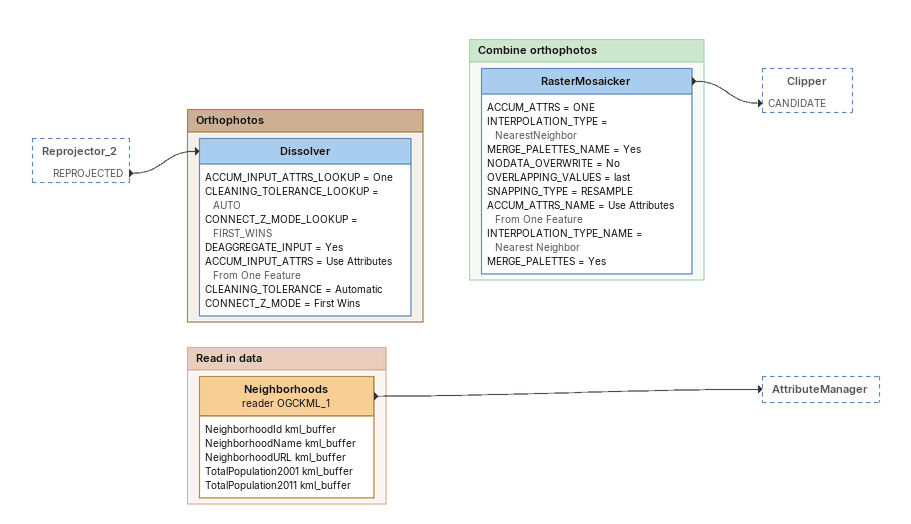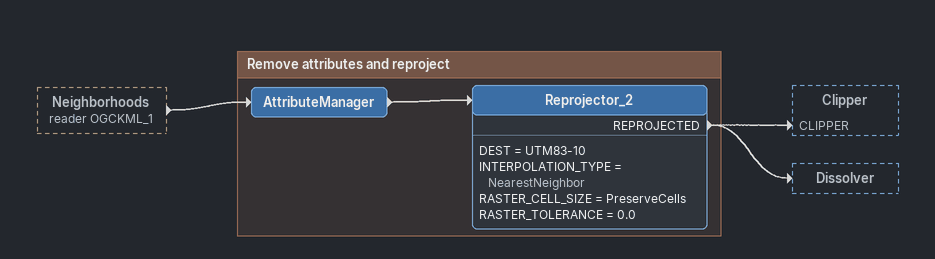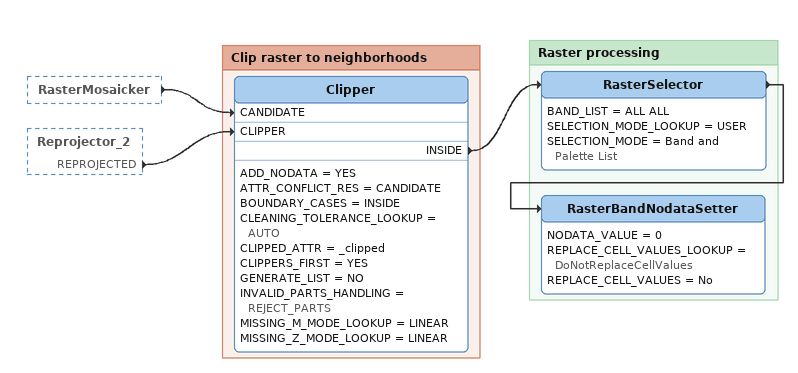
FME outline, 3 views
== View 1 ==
Reprojector_2 [outside]
    REPROJECTED -> Dissolver

Bookmark: Read in data
Neighborhoods (reader OGCKML_1)
    attributes: NeighborhoodId kml_buffer, NeighborhoodName kml_buffer, NeighborhoodURL kml_buffer, TotalPopulation2001 kml_buffer, TotalPopulation2011 kml_buffer
    -> AttributeManager

Bookmark: Orthophotos
Dissolver
    ACCUM_INPUT_ATTRS_LOOKUP = One
    CLEANING_TOLERANCE_LOOKUP = AUTO
    CONNECT_Z_MODE_LOOKUP = FIRST_WINS
    DEAGGREGATE_INPUT = Yes
    ACCUM_INPUT_ATTRS = Use Attributes From One Feature
    CLEANING_TOLERANCE = Automatic
    CONNECT_Z_MODE = First Wins

Bookmark: Combine orthophotos
RasterMosaicker
    ACCUM_ATTRS = ONE
    INTERPOLATION_TYPE = NearestNeighbor
    MERGE_PALETTES_NAME = Yes
    NODATA_OVERWRITE = No
    OVERLAPPING_VALUES = last
    SNAPPING_TYPE = RESAMPLE
    ACCUM_ATTRS_NAME = Use Attributes From One Feature
    INTERPOLATION_TYPE_NAME = Nearest Neighbor
    MERGE_PALETTES = Yes
    -> Clipper [CANDIDATE]

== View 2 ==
Neighborhoods (reader OGCKML_1) [outside]
    -> AttributeManager

Bookmark: Remove attributes and reproject
AttributeManager
    -> Reprojector_2
Reprojector_2
    DEST = UTM83-10
    INTERPOLATION_TYPE = NearestNeighbor
    RASTER_CELL_SIZE = PreserveCells
    RASTER_TOLERANCE = 0.0
    REPROJECTED -> Clipper [CLIPPER]
    REPROJECTED -> Dissolver

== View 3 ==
RasterMosaicker [outside]
    -> Clipper [CANDIDATE]
Reprojector_2 [outside]
    REPROJECTED -> Clipper [CLIPPER]

Bookmark: Clip raster to neighborhoods
Clipper
    ADD_NODATA = YES
    ATTR_CONFLICT_RES = CANDIDATE
    BOUNDARY_CASES = INSIDE
    CLEANING_TOLERANCE_LOOKUP = AUTO
    CLIPPED_ATTR = _clipped
    CLIPPERS_FIRST = YES
    GENERATE_LIST = NO
    INVALID_PARTS_HANDLING = REJECT_PARTS
    MISSING_M_MODE_LOOKUP = LINEAR
    MISSING_Z_MODE_LOOKUP = LINEAR
    INSIDE -> RasterSelector

Bookmark: Raster processing
RasterSelector
    BAND_LIST = ALL ALL
    SELECTION_MODE_LOOKUP = USER
    SELECTION_MODE = Band and Palette List
    -> RasterBandNodataSetter
RasterBandNodataSetter
    NODATA_VALUE = 0
    REPLACE_CELL_VALUES_LOOKUP = DoNotReplaceCellValues
    REPLACE_CELL_VALUES = No
